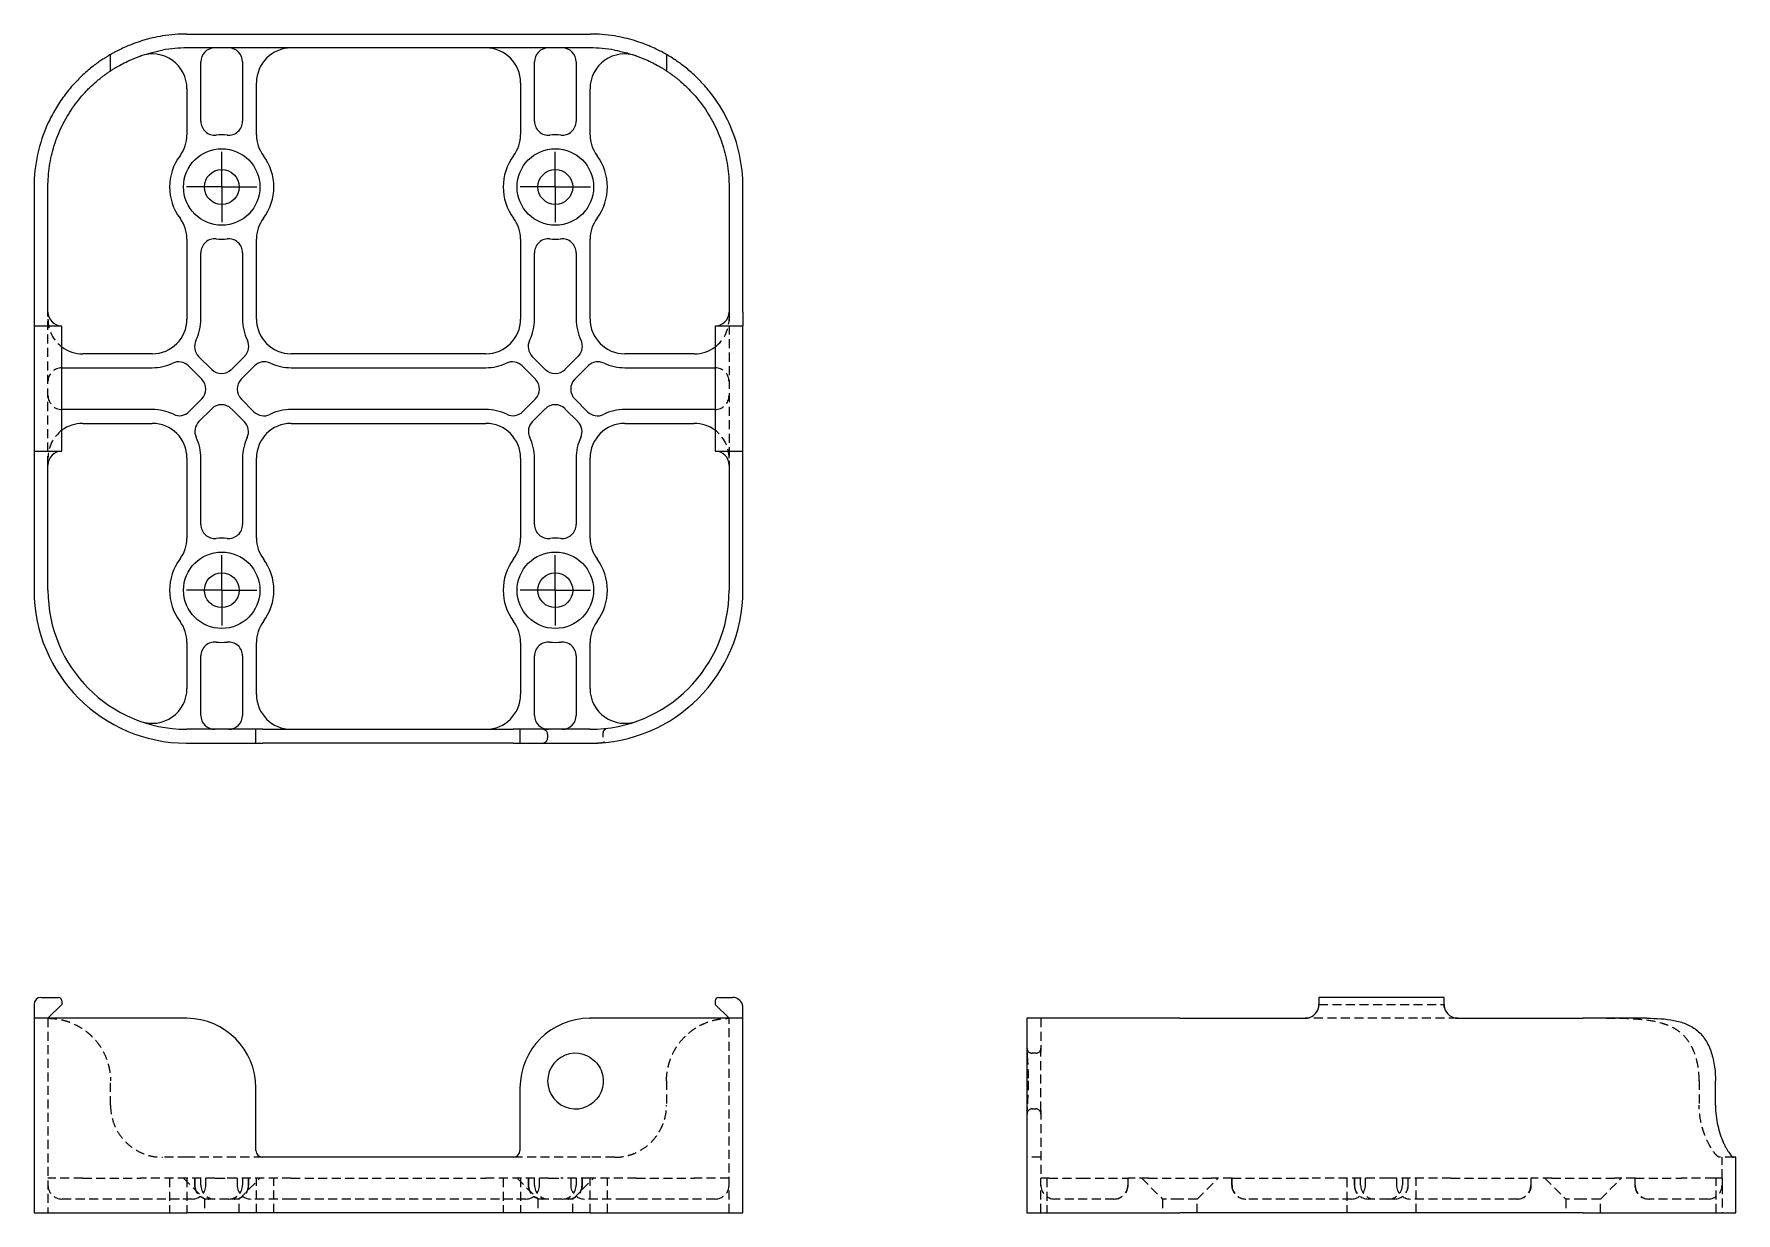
# Model space of a CAD drawing. Header units: millimetres. Extents: x 33 to 273, y 42 to 208.
import ezdxf

# ---------------------------------------------------------------- set-up
doc = ezdxf.new("R2010")
doc.units = ezdxf.units.MM
doc.linetypes.add('HIDDEN', pattern=[1.905, 1.27, -0.635])
doc.layers.add('10', color=7, linetype='Continuous')

# ---------------------------------------------------------------- blocks, each defined once
blk = doc.blocks.new('SW_CENTERMARKSYMBOL_0')
at = {"layer": '10', "color": 0}
for p, q in [((0, 2.5), (0, 4.95)), ((0, 0), (0, 2.5)), ((-2.5, 0), (-4.95, 0)), ((0, 0), (-2.5, 0)), ((0, 0), (0, -2.5)), ((0, 0), (2.5, 0)), ((2.5, 0), (4.95, 0)), ((0, -2.5), (0, -4.95))]:
    blk.add_line(p, q, dxfattribs=at)
blk = doc.blocks.new('SW_CENTERMARKSYMBOL_1')
at = {"layer": '10', "color": 0}
for p, q in [((0, 2.5), (0, 4.95)), ((0, 0), (0, 2.5)), ((-2.5, 0), (-4.95, 0)), ((0, 0), (-2.5, 0)), ((0, 0), (0, -2.5)), ((0, 0), (2.5, 0)), ((2.5, 0), (4.95, 0)), ((0, -2.5), (0, -4.95))]:
    blk.add_line(p, q, dxfattribs=at)
blk = doc.blocks.new('SW_CENTERMARKSYMBOL_2')
at = {"layer": '10', "color": 0}
for p, q in [((0, 2.5), (0, 4.95)), ((0, 0), (0, 2.5)), ((-2.5, 0), (-4.95, 0)), ((0, 0), (-2.5, 0)), ((0, 0), (0, -2.5)), ((0, 0), (2.5, 0)), ((2.5, 0), (4.95, 0)), ((0, -2.5), (0, -4.95))]:
    blk.add_line(p, q, dxfattribs=at)
blk = doc.blocks.new('SW_CENTERMARKSYMBOL_3')
at = {"layer": '10', "color": 0}
for p, q in [((0, 2.5), (0, 4.95)), ((0, 0), (0, 2.5)), ((-2.5, 0), (-4.95, 0)), ((0, 0), (-2.5, 0)), ((0, 0), (0, -2.5)), ((0, 0), (2.5, 0)), ((2.5, 0), (4.95, 0)), ((0, -2.5), (0, -4.95))]:
    blk.add_line(p, q, dxfattribs=at)

msp = doc.modelspace()

# ---------------------------------------------------------------- linework, layer by layer
at = {"color": 7, "linetype": 'Continuous', "lineweight": 25}
for p, q in [((54.58, 208), (111.42, 208)), ((43.8, 202.81), (43.8, 205.11)), ((111.42, 206.04), (54.58, 206.04)), ((56.54, 195.7), (56.54, 204.08)), ((62.42, 204.08), (62.42, 195.7)), ((103.58, 195.7), (103.58, 204.08)), ((109.46, 204.08), (109.46, 195.7)), ((122.2, 205.11), (122.2, 202.81)), ((54.58, 200.3), (54.58, 193.79)), ((64.38, 193.79), (64.38, 201.14)), ((101.62, 201.14), (101.62, 193.79)), ((111.42, 193.79), (111.42, 200.3)), ((33.02, 186.44), (33.02, 168.8)), ((34.98, 168.8), (34.98, 186.44)), ((131.02, 186.44), (131.02, 168.8)), ((132.98, 168.8), (132.98, 186.44)), ((54.58, 179.09), (54.58, 167.82)), ((64.38, 167.82), (64.38, 179.09)), ((101.62, 179.09), (101.62, 167.82)), ((111.42, 167.82), (111.42, 179.09)), ((56.54, 167.82), (56.54, 177.18)), ((62.42, 177.18), (62.42, 167.82)), ((103.58, 167.82), (103.58, 177.18)), ((109.46, 177.18), (109.46, 167.82)), ((33.02, 168.8), (33.02, 166.84)), ((132.98, 168.8), (132.98, 166.9)), ((33.02, 166.84), (33.02, 149.2)), ((34, 166.84), (33.02, 166.84)), ((36.45, 166.84), (34, 166.84)), ((36.94, 166.84), (36.45, 166.84)), ((36.94, 149.2), (36.94, 166.84)), ((129.06, 166.84), (129.06, 149.2)), ((129.55, 166.84), (129.06, 166.84)), ((131.51, 166.84), (129.55, 166.84)), ((132.9, 166.84), (131.51, 166.84)), ((132.98, 149.13), (132.98, 166.9)), ((36.94, 160.96), (49.68, 160.96)), ((49.68, 162.92), (39.88, 162.92)), ((54.8, 161.21), (56.68, 159.33)), ((58.07, 160.72), (56.22, 162.56)), ((62.72, 162.6), (60.84, 160.72)), ((62.22, 159.33), (64.12, 161.23)), ((96.72, 162.92), (69.28, 162.92)), ((69.28, 160.96), (96.72, 160.96)), ((101.84, 161.21), (103.72, 159.33)), ((105.11, 160.72), (103.26, 162.56)), ((109.76, 162.6), (107.88, 160.72)), ((109.27, 159.33), (111.16, 161.23)), ((126.12, 162.92), (116.32, 162.92)), ((116.32, 160.96), (129.06, 160.96)), ((56.68, 156.56), (54.89, 154.77)), ((64.03, 154.76), (62.22, 156.56)), ((103.72, 156.56), (101.94, 154.77)), ((111.07, 154.76), (109.27, 156.56)), ((49.68, 155.08), (36.94, 155.08)), ((56.26, 153.37), (58.07, 155.17)), ((60.84, 155.17), (62.67, 153.34)), ((96.72, 155.08), (69.28, 155.08)), ((103.31, 153.37), (105.11, 155.17)), ((107.88, 155.17), (109.72, 153.34)), ((129.06, 155.08), (116.32, 155.08)), ((39.88, 153.12), (49.68, 153.12)), ((69.28, 153.12), (96.72, 153.12)), ((116.32, 153.12), (126.12, 153.12)), ((33.02, 149.2), (34, 149.2)), ((33.02, 149.2), (33.02, 147.24)), ((34, 149.2), (36.45, 149.2)), ((36.45, 149.2), (36.94, 149.2)), ((129.06, 149.2), (129.55, 149.2)), ((129.55, 149.2), (131.51, 149.2)), ((131.51, 149.2), (132.9, 149.2)), ((132.98, 147.24), (132.98, 149.13)), ((33.02, 147.24), (33.02, 129.59)), ((34.98, 129.59), (34.98, 147.24)), ((54.58, 148.22), (54.58, 136.94)), ((56.54, 138.85), (56.54, 148.22)), ((62.42, 148.22), (62.42, 138.85)), ((64.38, 136.94), (64.38, 148.22)), ((101.62, 148.22), (101.62, 136.94)), ((103.58, 138.85), (103.58, 148.22)), ((109.46, 148.22), (109.46, 138.85)), ((111.42, 136.94), (111.42, 148.22)), ((131.02, 147.24), (131.02, 129.59)), ((132.98, 129.59), (132.98, 147.24)), ((54.58, 122.24), (54.58, 115.73)), ((56.54, 111.95), (56.54, 120.33)), ((62.42, 120.33), (62.42, 111.95)), ((64.38, 114.89), (64.38, 122.24)), ((101.62, 122.24), (101.62, 114.89)), ((103.58, 111.95), (103.58, 120.33)), ((109.46, 120.33), (109.46, 111.95)), ((111.42, 115.73), (111.42, 122.24)), ((64.3, 109.99), (54.58, 109.99)), ((54.58, 108.03), (64.3, 108.03)), ((64.3, 108.03), (64.3, 109.99)), ((65.28, 109.99), (64.3, 109.99)), ((64.3, 108.03), (65.28, 108.03)), ((65.28, 109.99), (100.56, 109.99)), ((100.56, 108.03), (65.28, 108.03)), ((101.54, 109.99), (100.56, 109.99)), ((100.56, 108.03), (101.54, 108.03)), ((101.54, 109.99), (101.54, 108.03)), ((111.34, 109.99), (101.54, 109.99)), ((101.54, 108.03), (111.34, 108.03)), ((111.42, 109.99), (111.34, 109.99)), ((111.34, 108.03), (111.42, 108.03)), ((34, 72.19), (36.45, 72.19)), ((129.55, 72.19), (131.51, 72.19)), ((214.2, 72.19), (214.2, 71.21)), ((231.84, 72.19), (214.2, 72.19)), ((231.84, 71.21), (231.84, 72.19)), ((33.02, 71.21), (33.02, 69.25)), ((36.94, 71.21), (34.98, 69.25)), ((36.94, 71.7), (36.94, 71.21)), ((129.06, 71.7), (129.06, 71.21)), ((131.02, 69.25), (129.06, 71.21)), ((132.98, 69.25), (132.98, 70.72)), ((33.02, 69.25), (33.02, 41.81)), ((54.5, 69.25), (33.02, 69.25)), ((111.34, 69.25), (111.42, 69.25)), ((132.98, 69.25), (111.42, 69.25)), ((132.98, 41.81), (132.98, 69.25)), ((173.03, 69.25), (173.03, 64.58)), ((194.59, 69.25), (173.03, 69.25)), ((194.59, 69.25), (212.24, 69.25)), ((233.8, 69.25), (251.44, 69.25)), ((260.42, 69.25), (251.44, 69.25)), ((173.03, 64.58), (173.03, 56.23)), ((173.2, 60.45), (173.2, 60.38)), ((270.11, 57), (270.11, 60.43)), ((64.3, 50.63), (64.3, 59.45)), ((101.54, 59.45), (101.54, 50.63)), ((173.03, 56.23), (173.03, 41.81)), ((173.06, 56.76), (173.05, 56.36)), ((100.56, 49.65), (65.28, 49.65)), ((273, 49.65), (272.73, 49.65)), ((273, 41.81), (273, 49.65)), ((33.02, 41.81), (54.58, 41.81)), ((111.42, 41.81), (54.58, 41.81)), ((111.42, 41.81), (132.98, 41.81)), ((173.03, 41.81), (194.59, 41.81)), ((251.44, 41.81), (194.59, 41.81)), ((251.44, 41.81), (273, 41.81))]:
    msp.add_line(p, q, dxfattribs=at)
at = {"color": 7, "linetype": 'HIDDEN', "lineweight": 18}
for p, q in [((34.98, 147.24), (34.98, 168.8)), ((131.02, 168.8), (131.02, 147.24)), ((105.44, 109.26), (105.44, 108.77)), ((112, 108.04), (112.21, 108.05)), ((113.28, 108.93), (113.28, 109.47)), ((214.2, 71.21), (231.84, 71.21)), ((34.98, 69.25), (34.98, 41.81)), ((131.02, 41.81), (131.02, 69.25)), ((174.99, 69.25), (174.99, 64.58)), ((233.8, 69.25), (212.24, 69.25)), ((173.05, 64.45), (173.06, 63.99)), ((174.26, 64.32), (173.77, 64.32)), ((174.99, 56.23), (174.99, 64.58)), ((43.8, 57), (43.8, 60.43)), ((122.2, 60.43), (122.2, 57)), ((267.81, 60.43), (267.81, 57)), ((173.03, 56.23), (173.06, 56.36)), ((173.77, 56.48), (174.26, 56.48)), ((174.99, 56.23), (174.99, 46.71)), ((54.58, 49.65), (51.15, 49.65)), ((65.28, 49.65), (54.58, 49.65)), ((111.42, 49.65), (100.56, 49.65)), ((114.85, 49.65), (111.42, 49.65)), ((174.99, 49.65), (173.03, 49.65)), ((272.73, 49.65), (270.74, 49.65)), ((271.04, 46.71), (271.04, 49.65)), ((39.88, 46.71), (34.98, 46.71)), ((39.88, 46.71), (48.04, 46.71)), ((54.58, 46.71), (48.04, 46.71)), ((52.13, 46.71), (52.13, 41.81)), ((54.09, 46.71), (57.03, 43.77)), ((58.5, 46.71), (54.58, 46.71)), ((54.58, 46.71), (54.58, 41.81)), ((55.65, 46.71), (55.65, 45.73)), ((55.69, 46.71), (55.69, 45.73)), ((56.54, 45.73), (56.54, 46.71)), ((57.25, 45.73), (57.25, 46.71)), ((58.5, 46.71), (58.7, 46.71)), ((58.7, 46.71), (60.25, 46.71)), ((60.46, 46.71), (60.25, 46.71)), ((69.28, 46.71), (60.46, 46.71)), ((61.65, 46.71), (61.65, 45.73)), ((61.93, 43.77), (64.87, 46.71)), ((62.42, 46.71), (62.42, 45.73)), ((63.25, 45.73), (63.25, 46.71)), ((63.29, 45.73), (63.29, 46.71)), ((64.38, 41.81), (64.38, 46.71)), ((66.83, 41.81), (66.83, 46.71)), ((69.28, 46.71), (96.72, 46.71)), ((105.54, 46.71), (96.72, 46.71)), ((99.17, 46.71), (99.17, 41.81)), ((101.13, 46.71), (104.07, 43.77)), ((101.62, 46.71), (101.62, 41.81)), ((102.69, 46.71), (102.69, 45.73)), ((102.73, 46.71), (102.73, 45.73)), ((103.58, 45.73), (103.58, 46.71)), ((104.3, 45.73), (104.3, 46.71)), ((105.54, 46.71), (105.75, 46.71)), ((105.75, 46.71), (107.3, 46.71)), ((107.5, 46.71), (107.3, 46.71)), ((111.42, 46.71), (107.5, 46.71)), ((108.69, 46.71), (108.69, 45.73)), ((108.97, 43.77), (111.91, 46.71)), ((109.46, 46.71), (109.46, 45.73)), ((110.29, 45.73), (110.29, 46.71)), ((110.34, 45.73), (110.34, 46.71)), ((117.96, 46.71), (111.42, 46.71)), ((111.42, 41.81), (111.42, 46.71)), ((113.87, 41.81), (113.87, 46.71)), ((117.96, 46.71), (126.12, 46.71)), ((131.02, 46.71), (126.12, 46.71)), ((176.11, 46.71), (174.99, 46.71)), ((174.99, 45.73), (174.99, 46.71)), ((174.99, 41.81), (174.99, 45.73)), ((175.83, 46.71), (175.83, 41.81)), ((176.11, 46.71), (180.73, 46.71)), ((180.73, 46.71), (187.24, 46.71)), ((190.18, 46.71), (187.24, 46.71)), ((187.24, 46.71), (187.24, 45.73)), ((187.29, 45.73), (187.29, 46.71)), ((189.2, 46.71), (192.14, 43.77)), ((190.18, 46.71), (199, 46.71)), ((197.04, 43.77), (199.98, 46.71)), ((201.94, 46.71), (199, 46.71)), ((201.89, 46.71), (201.89, 45.73)), ((201.94, 46.71), (213.22, 46.71)), ((201.94, 45.73), (201.94, 46.71)), ((222.04, 46.71), (213.22, 46.71)), ((218.12, 46.71), (218.12, 41.81)), ((219.18, 46.71), (219.18, 45.73)), ((219.2, 46.71), (219.2, 45.73)), ((220.08, 45.73), (220.08, 46.71)), ((220.75, 45.73), (220.75, 46.71)), ((224, 46.71), (222.04, 46.71)), ((232.82, 46.71), (224, 46.71)), ((225.14, 46.71), (225.14, 45.73)), ((225.96, 46.71), (225.96, 45.73)), ((226.79, 45.73), (226.79, 46.71)), ((226.8, 45.73), (226.8, 46.71)), ((227.92, 41.81), (227.92, 46.71)), ((232.82, 46.71), (244.09, 46.71)), ((247.03, 46.71), (244.09, 46.71)), ((244.09, 46.71), (244.09, 45.73)), ((244.14, 45.73), (244.14, 46.71)), ((246.05, 46.71), (248.99, 43.77)), ((247.03, 46.71), (255.85, 46.71)), ((253.89, 43.77), (256.83, 46.71)), ((258.79, 46.71), (255.85, 46.71)), ((258.74, 46.71), (258.74, 45.73)), ((258.79, 46.71), (265.3, 46.71)), ((258.79, 45.73), (258.79, 46.71)), ((269.92, 46.71), (265.3, 46.71)), ((271.04, 46.71), (269.92, 46.71)), ((270.2, 41.81), (270.2, 46.71)), ((271.04, 46.71), (271.04, 45.73)), ((271.04, 45.73), (271.04, 41.81)), ((49.68, 43.77), (36.94, 43.77)), ((53.51, 43.77), (49.68, 43.77)), ((55.29, 43.77), (53.51, 43.77)), ((58.5, 43.77), (57.03, 43.77)), ((57.03, 43.77), (57.03, 41.81)), ((60.46, 43.77), (58.5, 43.77)), ((61.93, 43.77), (60.46, 43.77)), ((61.93, 41.81), (61.93, 43.77)), ((65.41, 43.77), (63.61, 43.77)), ((69.28, 43.77), (65.41, 43.77)), ((96.72, 43.77), (69.28, 43.77)), ((100.55, 43.77), (96.72, 43.77)), ((102.34, 43.77), (100.55, 43.77)), ((105.54, 43.77), (104.07, 43.77)), ((104.07, 43.77), (104.07, 41.81)), ((107.5, 43.77), (105.54, 43.77)), ((108.97, 43.77), (107.5, 43.77)), ((108.97, 41.81), (108.97, 43.77)), ((112.46, 43.77), (110.65, 43.77)), ((116.32, 43.77), (112.46, 43.77)), ((129.06, 43.77), (116.32, 43.77)), ((185.33, 43.77), (176.95, 43.77)), ((194.59, 43.77), (192.14, 43.77)), ((192.14, 43.77), (192.14, 41.81)), ((197.04, 43.77), (194.59, 43.77)), ((197.04, 41.81), (197.04, 43.77)), ((213.22, 43.77), (203.85, 43.77)), ((216.95, 43.77), (213.22, 43.77)), ((218.79, 43.77), (216.95, 43.77)), ((222.04, 43.77), (221.14, 43.77)), ((224, 43.77), (222.04, 43.77)), ((224.84, 43.77), (224, 43.77)), ((228.99, 43.77), (227.1, 43.77)), ((232.82, 43.77), (228.99, 43.77)), ((242.18, 43.77), (232.82, 43.77)), ((251.44, 43.77), (248.99, 43.77)), ((248.99, 43.77), (248.99, 41.81)), ((253.89, 43.77), (251.44, 43.77)), ((253.89, 41.81), (253.89, 43.77)), ((269.08, 43.77), (260.7, 43.77))]:
    msp.add_line(p, q, dxfattribs=at)
at = {"color": 7, "linetype": 'Continuous', "lineweight": 25}
for centre, radius in [((59.48, 186.44), 5.39), ((106.52, 186.44), 5.39), ((59.48, 186.44), 2.45), ((106.52, 186.44), 2.45), ((59.48, 129.59), 5.39), ((106.52, 129.59), 5.39), ((59.48, 129.59), 2.45), ((106.52, 129.59), 2.45)]:
    msp.add_circle(centre, radius, dxfattribs=at)
for centre, radius, start, end in [((54.58, 186.44), 21.56, 90, 99.1541), ((111.42, 186.44), 21.56, 80.8459, 90), ((49.68, 200.3), 4.9, 0, 109.4712), ((54.58, 186.44), 19.6, 90, 100.0787), ((58.5, 204.08), 1.96, 90, 180), ((60.46, 204.08), 1.96, 0, 90), ((69.28, 201.14), 4.9, 90, 180), ((96.72, 201.14), 4.9, 0, 90), ((105.54, 204.08), 1.96, 90, 180), ((107.5, 204.08), 1.96, 0, 90), ((111.42, 186.44), 19.6, 79.9213, 90), ((116.32, 200.3), 4.9, 70.5288, 180), ((54.58, 186.44), 21.56, 155.38, 180), ((58.5, 195.7), 1.96, 180, 276.0423), ((60.46, 195.7), 1.96, 263.9577, 0), ((105.54, 195.7), 1.96, 180, 276.0423), ((107.5, 195.7), 1.96, 263.9577, 0), ((111.42, 186.44), 21.56, 0, 24.62), ((49.68, 193.79), 4.9, 323.1301, 0), ((59.48, 186.44), 7.35, 83.9577, 96.0423), ((69.28, 193.79), 4.9, 180, 216.8699), ((96.72, 193.79), 4.9, 323.1301, 0), ((106.52, 186.44), 7.35, 83.9577, 96.0423), ((116.32, 193.79), 4.9, 180, 216.8699), ((59.48, 186.44), 7.35, 143.1301, 216.8699), ((59.48, 186.44), 7.35, 323.1301, 36.8699), ((106.52, 186.44), 7.35, 143.1301, 216.8699), ((106.52, 186.44), 7.35, 323.1301, 36.8699), ((49.68, 179.09), 4.9, 0, 36.8699), ((69.28, 179.09), 4.9, 143.1301, 180), ((96.72, 179.09), 4.9, 0, 36.8699), ((116.32, 179.09), 4.9, 143.1301, 180), ((58.5, 177.18), 1.96, 83.9577, 180), ((59.48, 186.44), 7.35, 263.9577, 276.0423), ((60.46, 177.18), 1.96, 0, 96.0423), ((105.54, 177.18), 1.96, 83.9577, 180), ((106.52, 186.44), 7.35, 263.9577, 276.0423), ((107.5, 177.18), 1.96, 0, 96.0423), ((36.94, 168.8), 1.96, 180, 270), ((129.06, 168.8), 1.96, 270, 0), ((49.68, 167.82), 4.9, 270, 0), ((49.68, 167.82), 6.86, 334.0062, 0), ((69.28, 167.82), 6.86, 180, 205.7409), ((69.28, 167.82), 4.9, 180, 270), ((96.72, 167.82), 4.9, 270, 0), ((96.72, 167.82), 6.86, 334.0062, 0), ((116.32, 167.82), 6.86, 180, 205.7409), ((116.32, 167.82), 4.9, 180, 270), ((39.88, 167.82), 4.9, 233.1301, 270), ((57.61, 163.95), 1.96, 154.0062, 225), ((61.33, 163.99), 1.96, 315, 25.7409), ((104.65, 163.95), 1.96, 154.0062, 225), ((108.38, 163.99), 1.96, 315, 25.7409), ((126.12, 167.82), 4.9, 270, 306.8699), ((49.68, 167.82), 6.86, 270, 295.0624), ((53.41, 159.83), 1.96, 45, 115.0624), ((65.51, 159.84), 1.96, 64.6836, 135), ((69.28, 167.82), 6.86, 244.6836, 270), ((96.72, 167.82), 6.86, 270, 295.0624), ((100.46, 159.83), 1.96, 45, 115.0624), ((112.55, 159.84), 1.96, 64.6836, 135), ((116.32, 167.82), 6.86, 244.6836, 270), ((55.29, 157.95), 1.96, 315, 45), ((59.45, 162.1), 1.96, 225, 315), ((63.61, 157.95), 1.96, 135, 225), ((102.34, 157.95), 1.96, 315, 45), ((106.5, 162.1), 1.96, 225, 315), ((110.65, 157.95), 1.96, 135, 225), ((49.68, 148.22), 6.86, 64.2591, 90), ((53.51, 156.16), 1.96, 244.2591, 315), ((59.45, 153.79), 1.96, 45, 135), ((65.41, 156.14), 1.96, 225, 295.9938), ((69.28, 148.22), 6.86, 90, 115.9938), ((96.72, 148.22), 6.86, 64.2591, 90), ((100.55, 156.16), 1.96, 244.2591, 315), ((106.5, 153.79), 1.96, 45, 135), ((112.46, 156.14), 1.96, 225, 295.9938), ((116.32, 148.22), 6.86, 90, 115.9938), ((39.88, 148.22), 4.9, 90, 126.8699), ((49.68, 148.22), 4.9, 0, 90), ((57.65, 151.99), 1.96, 135, 205.3164), ((61.29, 151.95), 1.96, 334.9376, 45), ((69.28, 148.22), 4.9, 90, 180), ((96.72, 148.22), 4.9, 0, 90), ((104.69, 151.99), 1.96, 135, 205.3164), ((108.33, 151.95), 1.96, 334.9376, 45), ((116.32, 148.22), 4.9, 90, 180), ((126.12, 148.22), 4.9, 53.1301, 90), ((36.94, 147.24), 1.96, 90, 180), ((49.68, 148.22), 6.86, 0, 25.3164), ((69.28, 148.22), 6.86, 154.9376, 180), ((96.72, 148.22), 6.86, 0, 25.3164), ((116.32, 148.22), 6.86, 154.9376, 180), ((129.06, 147.24), 1.96, 0, 90), ((49.68, 136.94), 4.9, 323.1301, 0), ((58.5, 138.85), 1.96, 180, 276.0423), ((59.48, 129.59), 7.35, 83.9577, 96.0423), ((60.46, 138.85), 1.96, 263.9577, 0), ((69.28, 136.94), 4.9, 180, 216.8699), ((96.72, 136.94), 4.9, 323.1301, 0), ((105.54, 138.85), 1.96, 180, 276.0423), ((106.52, 129.59), 7.35, 83.9577, 96.0423), ((107.5, 138.85), 1.96, 263.9577, 0), ((116.32, 136.94), 4.9, 180, 216.8699), ((59.48, 129.59), 7.35, 143.1301, 216.8699), ((59.48, 129.59), 7.35, 323.1301, 36.8699), ((106.52, 129.59), 7.35, 143.1301, 216.8699), ((106.52, 129.59), 7.35, 323.1301, 36.8699), ((54.58, 129.59), 21.56, 180, 269.7893), ((54.58, 129.59), 19.6, 180, 269.7682), ((111.42, 129.59), 21.56, 270, 0), ((111.42, 129.59), 19.6, 270, 0), ((49.68, 122.24), 4.9, 0, 36.8699), ((69.28, 122.24), 4.9, 143.1301, 180), ((96.72, 122.24), 4.9, 0, 36.8699), ((116.32, 122.24), 4.9, 143.1301, 180), ((58.5, 120.33), 1.96, 83.9577, 180), ((59.48, 129.59), 7.35, 263.9577, 276.0423), ((60.46, 120.33), 1.96, 0, 96.0423), ((105.54, 120.33), 1.96, 83.9577, 180), ((106.52, 129.59), 7.35, 263.9577, 276.0423), ((107.5, 120.33), 1.96, 0, 96.0423), ((49.68, 115.73), 4.9, 250.5288, 0), ((116.32, 115.73), 4.9, 180, 289.4712), ((69.28, 114.89), 4.9, 180, 270), ((96.72, 114.89), 4.9, 270, 0), ((58.5, 111.95), 1.96, 180, 270), ((60.46, 111.95), 1.96, 270, 0), ((105.54, 111.95), 1.96, 180, 270), ((107.5, 111.95), 1.96, 270, 0), ((34, 71.21), 0.98, 90, 180), ((36.45, 71.7), 0.49, 0, 90), ((129.55, 71.7), 0.49, 90, 180), ((131.51, 70.72), 1.47, 19.4712, 90), ((212.24, 71.21), 1.96, 270, 345.5225), ((233.8, 71.21), 1.96, 194.4775, 270), ((54.5, 59.45), 9.8, 0, 89.5365), ((111.34, 59.45), 9.8, 90, 180), ((109.36, 60.4), 3.92, 63.6891, 296.3109), ((65.28, 50.63), 0.98, 180, 270), ((100.56, 50.63), 0.98, 270, 0)]:
    msp.add_arc(centre, radius, start, end, dxfattribs=at)
at = {"color": 7, "linetype": 'HIDDEN', "lineweight": 18}
for centre, radius, start, end in [((39.88, 167.82), 4.9, 180, 233.1301), ((126.12, 167.82), 4.9, 306.8699, 0), ((36.94, 159), 1.96, 90, 180), ((129.06, 159), 1.96, 0, 90), ((36.94, 157.04), 1.96, 180, 270), ((129.06, 157.04), 1.96, 270, 0), ((39.88, 148.22), 4.9, 126.8699, 180), ((126.12, 148.22), 4.9, 0, 53.1301), ((104.7, 109.26), 0.735, 0, 90), ((104.7, 108.77), 0.735, 270, 0), ((212.24, 71.21), 1.96, 345.5225, 0), ((233.8, 71.21), 1.96, 180, 194.4775), ((173.77, 65.06), 0.735, 180, 270), ((174.26, 65.06), 0.735, 270, 0), ((173.77, 55.75), 0.735, 90, 180), ((174.26, 55.75), 0.735, 360, 90), ((36.94, 45.73), 1.96, 180, 270), ((55.29, 45.73), 1.96, 270, 0), ((57.61, 45.73), 1.96, 180, 270), ((57.65, 45.73), 1.96, 180, 270), ((58.5, 45.73), 1.96, 180, 270), ((60.46, 45.73), 1.96, 270, 0), ((61.29, 45.73), 1.96, 270, 0), ((61.33, 45.73), 1.96, 270, 0), ((63.61, 45.73), 1.96, 180, 270), ((102.34, 45.73), 1.96, 270, 0), ((104.65, 45.73), 1.96, 180, 270), ((104.69, 45.73), 1.96, 180, 270), ((105.54, 45.73), 1.96, 180, 270), ((107.5, 45.73), 1.96, 270, 0), ((108.33, 45.73), 1.96, 270, 0), ((108.38, 45.73), 1.96, 270, 0), ((110.65, 45.73), 1.96, 180, 270), ((129.06, 45.73), 1.96, 270, 0), ((176.95, 45.73), 1.96, 180, 270), ((185.28, 45.73), 1.96, 270, 0), ((185.33, 45.73), 1.96, 270, 0), ((203.85, 45.73), 1.96, 180, 270), ((203.9, 45.73), 1.96, 180, 270), ((218.79, 45.73), 1.96, 270, 0), ((221.14, 45.73), 1.96, 180, 270), ((221.16, 45.73), 1.96, 180, 270), ((222.04, 45.73), 1.96, 180, 270), ((224, 45.73), 1.96, 270, 0), ((224.83, 45.73), 1.96, 270, 0), ((224.84, 45.73), 1.96, 270, 0), ((227.1, 45.73), 1.96, 180, 270), ((242.13, 45.73), 1.96, 270, 0), ((242.18, 45.73), 1.96, 270, 0), ((260.7, 45.73), 1.96, 180, 270), ((260.75, 45.73), 1.96, 180, 270), ((269.08, 45.73), 1.96, 270, 0)]:
    msp.add_arc(centre, radius, start, end, dxfattribs=at)
at = {"color": 7, "linetype": 'Continuous', "lineweight": 25}
for centre, major_axis, ratio, start_param, end_param in [((54.5, 115.76), (10.63, -0.06), 0.54234, 4.714876, 4.722335), ((54.5, 113.19), (10.54, -0.05), 0.488947, 4.714347, 4.721868), ((54.5, 57.91), (-0.02, 11.34), 0.929605, 6.273705, 6.281226)]:
    msp.add_ellipse(centre, major_axis=major_axis, ratio=ratio, start_param=start_param, end_param=end_param, dxfattribs=at)
at = {"color": 7, "linetype": 'HIDDEN', "lineweight": 18}
for centre, major_axis, ratio, start_param, end_param in [((178.19, 57.91), (-5.16, 11.34), 0.002833, 6.281898, 6.289418), ((180.76, 57.72), (-5.77, 11.53), 0.002983, 6.281694, 6.289152)]:
    msp.add_ellipse(centre, major_axis=major_axis, ratio=ratio, start_param=start_param, end_param=end_param, dxfattribs=at)
at = {"color": 7, "linetype": 'Continuous', "lineweight": 25}
for points, knots in [([(51.15, 207.73), (50.65, 207.65), (50.17, 207.55), (49.47, 207.39), (49.23, 207.33), (48.77, 207.21), (48.55, 207.14), (47.89, 206.94), (47.47, 206.8), (46.68, 206.51), (46.31, 206.36), (45.64, 206.06), (45.34, 205.92), (44.94, 205.72), (44.81, 205.66), (44.58, 205.54), (44.48, 205.49), (44.19, 205.34), (44.05, 205.25), (43.85, 205.14), (43.8, 205.11), (43.8, 205.11)], [0, 0, 0, 0, 0.125, 0.125, 0.1875, 0.1875, 0.25, 0.25, 0.375, 0.375, 0.5, 0.5, 0.625, 0.625, 0.6875, 0.6875, 0.75, 0.75, 0.875, 0.875, 1, 1, 1, 1]), ([(122.2, 205.11), (122.2, 205.11), (122.15, 205.14), (121.96, 205.25), (121.81, 205.33), (121.43, 205.54), (121.2, 205.66), (120.66, 205.92), (120.36, 206.06), (119.86, 206.28), (119.68, 206.36), (119.31, 206.5), (119.12, 206.58), (118.53, 206.8), (118.12, 206.94), (117.24, 207.21), (116.77, 207.33), (115.83, 207.55), (115.35, 207.65), (114.85, 207.73)], [0, 0, 0, 0, 0.125, 0.125, 0.25, 0.25, 0.375, 0.375, 0.5, 0.5, 0.5625, 0.5625, 0.625, 0.625, 0.75, 0.75, 0.875, 0.875, 1, 1, 1, 1]), ([(43.8, 205.11), (43.8, 205.11), (43.7, 205.06), (43.42, 204.89), (43.31, 204.82), (43.04, 204.65), (42.88, 204.56), (42.54, 204.33), (42.35, 204.2), (41.95, 203.92), (41.74, 203.76), (41.07, 203.25), (40.58, 202.85), (39.85, 202.19), (39.6, 201.95), (39.11, 201.46), (38.86, 201.21), (38.14, 200.41), (37.68, 199.85), (37.03, 198.97), (36.81, 198.67), (36.4, 198.05), (36.21, 197.73), (35.64, 196.77), (35.29, 196.1), (34.98, 195.42)], [0, 0, 0, 0, 0.125, 0.125, 0.1875, 0.1875, 0.25, 0.25, 0.3125, 0.3125, 0.375, 0.375, 0.5, 0.5, 0.5625, 0.5625, 0.625, 0.625, 0.75, 0.75, 0.8125, 0.8125, 0.875, 0.875, 1, 1, 1, 1]), ([(43.8, 202.81), (43.8, 202.81), (43.85, 202.84), (44.05, 202.97), (44.2, 203.07), (44.57, 203.3), (44.8, 203.43), (45.35, 203.73), (45.65, 203.89), (46.32, 204.22), (46.69, 204.39), (47.47, 204.71), (47.88, 204.87), (48.76, 205.16), (49.22, 205.3), (50.17, 205.54), (50.65, 205.65), (51.15, 205.74)], [0, 0, 0, 0, 0.125, 0.125, 0.25, 0.25, 0.375, 0.375, 0.5, 0.5, 0.625, 0.625, 0.75, 0.75, 0.875, 0.875, 1, 1, 1, 1]), ([(114.85, 205.74), (115.35, 205.65), (115.83, 205.54), (116.54, 205.36), (116.77, 205.3), (117.23, 205.16), (117.46, 205.09), (118.12, 204.87), (118.53, 204.71), (119.32, 204.39), (119.69, 204.22), (120.35, 203.89), (120.65, 203.73), (121.06, 203.51), (121.18, 203.44), (121.41, 203.3), (121.52, 203.24), (121.8, 203.07), (121.95, 202.97), (122.15, 202.84), (122.2, 202.81), (122.2, 202.81)], [0, 0, 0, 0, 0.125, 0.125, 0.1875, 0.1875, 0.25, 0.25, 0.375, 0.375, 0.5, 0.5, 0.625, 0.625, 0.6875, 0.6875, 0.75, 0.75, 0.875, 0.875, 1, 1, 1, 1]), ([(131.02, 195.42), (130.4, 196.79), (129.64, 198.06), (128.55, 199.54), (128.33, 199.83), (127.86, 200.39), (127.62, 200.67), (126.9, 201.46), (126.41, 201.95), (125.67, 202.62), (125.42, 202.84), (124.95, 203.23), (124.72, 203.41), (124.27, 203.75), (124.06, 203.91), (123.66, 204.19), (123.47, 204.32), (122.95, 204.66), (122.68, 204.83), (122.3, 205.06), (122.2, 205.11), (122.2, 205.11)], [0, 0, 0, 0, 0.25, 0.25, 0.3125, 0.3125, 0.375, 0.375, 0.5, 0.5, 0.5625, 0.5625, 0.625, 0.625, 0.6875, 0.6875, 0.75, 0.75, 0.875, 0.875, 1, 1, 1, 1]), ([(34.98, 186.44), (34.98, 187.44), (35.05, 188.43), (35.35, 190.38), (35.57, 191.34), (36.02, 192.77), (36.19, 193.24), (36.55, 194.16), (36.76, 194.61), (37.19, 195.5), (37.42, 195.93), (37.92, 196.78), (38.18, 197.19), (39.01, 198.39), (39.61, 199.12), (40.37, 199.94), (40.52, 200.1), (40.82, 200.41), (40.97, 200.55), (41.42, 200.97), (41.7, 201.22), (42.11, 201.56), (42.24, 201.67), (42.49, 201.87), (42.61, 201.96), (42.95, 202.22), (43.14, 202.36), (43.38, 202.53), (43.45, 202.58), (43.58, 202.66), (43.63, 202.7), (43.75, 202.78), (43.8, 202.81), (43.8, 202.81)], [0, 0, 0, 0, 0.125, 0.125, 0.25, 0.25, 0.3125, 0.3125, 0.375, 0.375, 0.4375, 0.4375, 0.5, 0.5, 0.625, 0.625, 0.65625, 0.65625, 0.6875, 0.6875, 0.75, 0.75, 0.78125, 0.78125, 0.8125, 0.8125, 0.875, 0.875, 0.90625, 0.90625, 0.9375, 0.9375, 1, 1, 1, 1]), ([(122.2, 202.81), (122.2, 202.81), (122.25, 202.78), (122.37, 202.7), (122.42, 202.66), (122.55, 202.58), (122.62, 202.53), (122.86, 202.36), (123.05, 202.22), (123.39, 201.96), (123.51, 201.87), (123.76, 201.67), (123.89, 201.56), (124.3, 201.22), (124.58, 200.97), (125.18, 200.41), (125.48, 200.1), (126.09, 199.45), (126.39, 199.1), (126.98, 198.37), (127.27, 197.99), (128.09, 196.8), (128.59, 195.95), (129.46, 194.17), (129.83, 193.25), (130.42, 191.37), (130.64, 190.41), (130.95, 188.43), (131.02, 187.44), (131.02, 186.44)], [0, 0, 0, 0, 0.0625, 0.0625, 0.09375, 0.09375, 0.125, 0.125, 0.1875, 0.1875, 0.21875, 0.21875, 0.25, 0.25, 0.3125, 0.3125, 0.375, 0.375, 0.4375, 0.4375, 0.5, 0.5, 0.625, 0.625, 0.75, 0.75, 0.875, 0.875, 1, 1, 1, 1]), ([(260.42, 69.25), (261.79, 69.25), (263.06, 69.19), (264.54, 68.9), (264.83, 68.83), (265.39, 68.67), (265.67, 68.57), (266.46, 68.25), (266.95, 67.97), (267.62, 67.45), (267.84, 67.25), (268.23, 66.83), (268.41, 66.61), (268.75, 66.12), (268.91, 65.86), (269.19, 65.29), (269.32, 64.99), (269.66, 64.05), (269.83, 63.38), (270.06, 61.93), (270.11, 61.19), (270.11, 60.43)], [0, 0, 0, 0, 0.25, 0.25, 0.3125, 0.3125, 0.375, 0.375, 0.5, 0.5, 0.5625, 0.5625, 0.625, 0.625, 0.6875, 0.6875, 0.75, 0.75, 0.875, 0.875, 1, 1, 1, 1]), ([(111.1, 63.92), (111.84, 63.55), (113.08, 62.32), (113.43, 60.17), (112.77, 58.17), (111.84, 57.26), (111.1, 56.89)], [0, 0, 0, 0, 0.301889, 0.603778, 0.754722, 1.056611, 1.056611, 1.056611, 1.056611]), ([(270.11, 57), (270.11, 56.5), (270.14, 56.01), (270.25, 55.05), (270.33, 54.58), (270.54, 53.69), (270.66, 53.27), (270.92, 52.47), (271.06, 52.11), (271.28, 51.61), (271.36, 51.45), (271.5, 51.15), (271.58, 51.01), (271.8, 50.62), (271.94, 50.4), (272.21, 50.03), (272.33, 49.89), (272.55, 49.7), (272.65, 49.65), (272.73, 49.65)], [0, 0, 0, 0, 0.125, 0.125, 0.25, 0.25, 0.375, 0.375, 0.5, 0.5, 0.5625, 0.5625, 0.625, 0.625, 0.75, 0.75, 0.875, 0.875, 1, 1, 1, 1])]:
    msp.add_open_spline(points, degree=3, knots=knots, dxfattribs=at)
for points in [[(132.98, 166.9), (132.98, 166.86), (132.96, 166.84), (132.9, 166.84)], [(132.98, 149.13), (132.98, 149.18), (132.96, 149.2), (132.9, 149.2)], [(132.98, 70.72), (132.98, 70.89), (132.96, 71.05), (132.9, 71.21)], [(214.13, 70.72), (214.18, 70.89), (214.2, 71.05), (214.2, 71.21)], [(231.9, 70.72), (231.86, 70.89), (231.84, 71.05), (231.84, 71.21)]]:
    msp.add_open_spline(points, degree=3, dxfattribs=at)
at = {"color": 7, "linetype": 'HIDDEN', "lineweight": 18}
for points, knots in [([(112.21, 108.05), (112.34, 108.05), (112.65, 108.07), (113.02, 108.1), (113.29, 108.15), (113.46, 108.23), (113.42, 108.37), (113.3, 108.66), (113.29, 108.84), (113.28, 108.93)], [0, 0, 0, 0, 0.119416, 0.289305, 0.442004, 0.578381, 0.807926, 0.907255, 1, 1, 1, 1]), ([(113.28, 109.42), (113.28, 109.48), (113.29, 109.59), (113.34, 109.74), (113.42, 109.86), (113.54, 110.01), (113.69, 110.11), (113.7, 110.12), (113.71, 110.13)], [0, 0, 0, 0, 0.089279, 0.179319, 0.275372, 0.382567, 0.647007, 1, 1, 1, 1]), ([(34.98, 69.25), (34.98, 69.25), (35.05, 69.25), (35.35, 69.24), (35.57, 69.24), (36.02, 69.19), (36.19, 69.17), (36.55, 69.11), (36.76, 69.07), (37.19, 68.97), (37.42, 68.91), (37.92, 68.75), (38.18, 68.65), (39.01, 68.3), (39.61, 67.98), (40.37, 67.42), (40.52, 67.29), (40.82, 67.04), (40.97, 66.9), (41.42, 66.47), (41.7, 66.15), (42.11, 65.62), (42.24, 65.44), (42.49, 65.05), (42.61, 64.85), (42.95, 64.24), (43.14, 63.81), (43.38, 63.11), (43.45, 62.88), (43.58, 62.4), (43.63, 62.16), (43.75, 61.43), (43.8, 60.94), (43.8, 60.43)], [0, 0, 0, 0, 0.125, 0.125, 0.25, 0.25, 0.3125, 0.3125, 0.375, 0.375, 0.4375, 0.4375, 0.5, 0.5, 0.625, 0.625, 0.65625, 0.65625, 0.6875, 0.6875, 0.75, 0.75, 0.78125, 0.78125, 0.8125, 0.8125, 0.875, 0.875, 0.90625, 0.90625, 0.9375, 0.9375, 1, 1, 1, 1]), ([(122.2, 60.43), (122.2, 60.93), (122.25, 61.43), (122.37, 62.16), (122.42, 62.4), (122.55, 62.88), (122.62, 63.11), (122.86, 63.8), (123.05, 64.24), (123.39, 64.85), (123.51, 65.06), (123.76, 65.44), (123.89, 65.62), (124.3, 66.15), (124.58, 66.47), (125.18, 67.05), (125.48, 67.3), (126.09, 67.75), (126.39, 67.94), (126.98, 68.28), (127.27, 68.42), (128.09, 68.77), (128.59, 68.92), (129.46, 69.12), (129.83, 69.17), (130.42, 69.24), (130.64, 69.24), (130.95, 69.25), (131.02, 69.25), (131.02, 69.25)], [0, 0, 0, 0, 0.0625, 0.0625, 0.09375, 0.09375, 0.125, 0.125, 0.1875, 0.1875, 0.21875, 0.21875, 0.25, 0.25, 0.3125, 0.3125, 0.375, 0.375, 0.4375, 0.4375, 0.5, 0.5, 0.625, 0.625, 0.75, 0.75, 0.875, 0.875, 1, 1, 1, 1]), ([(267.81, 60.43), (267.81, 60.93), (267.78, 61.43), (267.7, 62.16), (267.66, 62.4), (267.58, 62.88), (267.53, 63.11), (267.36, 63.8), (267.22, 64.24), (266.96, 64.85), (266.87, 65.06), (266.67, 65.44), (266.56, 65.62), (266.22, 66.15), (265.97, 66.47), (265.41, 67.05), (265.1, 67.3), (264.45, 67.75), (264.1, 67.94), (263.37, 68.28), (262.99, 68.42), (261.8, 68.77), (260.95, 68.92), (259.17, 69.12), (258.25, 69.17), (256.37, 69.24), (255.41, 69.24), (253.43, 69.25), (252.44, 69.25), (251.44, 69.25)], [0, 0, 0, 0, 0.0625, 0.0625, 0.09375, 0.09375, 0.125, 0.125, 0.1875, 0.1875, 0.21875, 0.21875, 0.25, 0.25, 0.3125, 0.3125, 0.375, 0.375, 0.4375, 0.4375, 0.5, 0.5, 0.625, 0.625, 0.75, 0.75, 0.875, 0.875, 1, 1, 1, 1]), ([(173.06, 63.99), (173.06, 63.99), (173.06, 63.84), (173.09, 63.45), (173.13, 62.86), (173.16, 62.25), (173.18, 61.66), (173.2, 61.07), (173.2, 60.67), (173.2, 60.45)], [0, 0, 0, 0, 0.005757, 0.20597, 0.389546, 0.556757, 0.708249, 0.844512, 1, 1, 1, 1]), ([(173.2, 60.38), (173.2, 60.31), (173.2, 59.95), (173.19, 59.23), (173.15, 58.43), (173.11, 57.76), (173.08, 57.24), (173.06, 56.9), (173.06, 56.77), (173.06, 56.76)], [0, 0, 0, 0, 0.052715, 0.254661, 0.508271, 0.6559, 0.817667, 0.993804, 1, 1, 1, 1]), ([(43.8, 57), (43.8, 56.5), (43.85, 56), (44.05, 55.04), (44.2, 54.56), (44.57, 53.67), (44.8, 53.25), (45.35, 52.46), (45.65, 52.1), (46.32, 51.44), (46.69, 51.14), (47.47, 50.62), (47.88, 50.4), (48.76, 50.03), (49.22, 49.89), (50.17, 49.7), (50.65, 49.65), (51.15, 49.65)], [0, 0, 0, 0, 0.125, 0.125, 0.25, 0.25, 0.375, 0.375, 0.5, 0.5, 0.625, 0.625, 0.75, 0.75, 0.875, 0.875, 1, 1, 1, 1]), ([(114.85, 49.65), (115.35, 49.65), (115.83, 49.7), (116.54, 49.84), (116.77, 49.9), (117.23, 50.04), (117.46, 50.12), (118.12, 50.4), (118.53, 50.62), (119.32, 51.14), (119.69, 51.44), (120.35, 52.1), (120.65, 52.46), (121.06, 53.05), (121.18, 53.26), (121.41, 53.68), (121.52, 53.89), (121.8, 54.56), (121.95, 55.02), (122.15, 56), (122.2, 56.5), (122.2, 57)], [0, 0, 0, 0, 0.125, 0.125, 0.1875, 0.1875, 0.25, 0.25, 0.375, 0.375, 0.5, 0.5, 0.625, 0.625, 0.6875, 0.6875, 0.75, 0.75, 0.875, 0.875, 1, 1, 1, 1]), ([(270.74, 49.65), (270.65, 49.65), (270.54, 49.7), (270.36, 49.84), (270.3, 49.9), (270.16, 50.04), (270.09, 50.12), (269.87, 50.4), (269.71, 50.62), (269.39, 51.14), (269.22, 51.44), (268.89, 52.1), (268.73, 52.46), (268.51, 53.05), (268.44, 53.26), (268.3, 53.68), (268.24, 53.89), (268.07, 54.56), (267.97, 55.02), (267.84, 56), (267.81, 56.5), (267.81, 57)], [0, 0, 0, 0, 0.125, 0.125, 0.1875, 0.1875, 0.25, 0.25, 0.375, 0.375, 0.5, 0.5, 0.625, 0.625, 0.6875, 0.6875, 0.75, 0.75, 0.875, 0.875, 1, 1, 1, 1])]:
    msp.add_open_spline(points, degree=3, knots=knots, dxfattribs=at)

# ---------------------------------------------------------------- block references
at = {"layer": '10'}
for name, p in [('SW_CENTERMARKSYMBOL_0', (59.48, 186.44)), ('SW_CENTERMARKSYMBOL_2', (106.52, 186.44)), ('SW_CENTERMARKSYMBOL_1', (59.48, 129.59)), ('SW_CENTERMARKSYMBOL_3', (106.52, 129.59))]:
    msp.add_blockref(name, p, dxfattribs=at)

doc.saveas('drawing.dxf')
